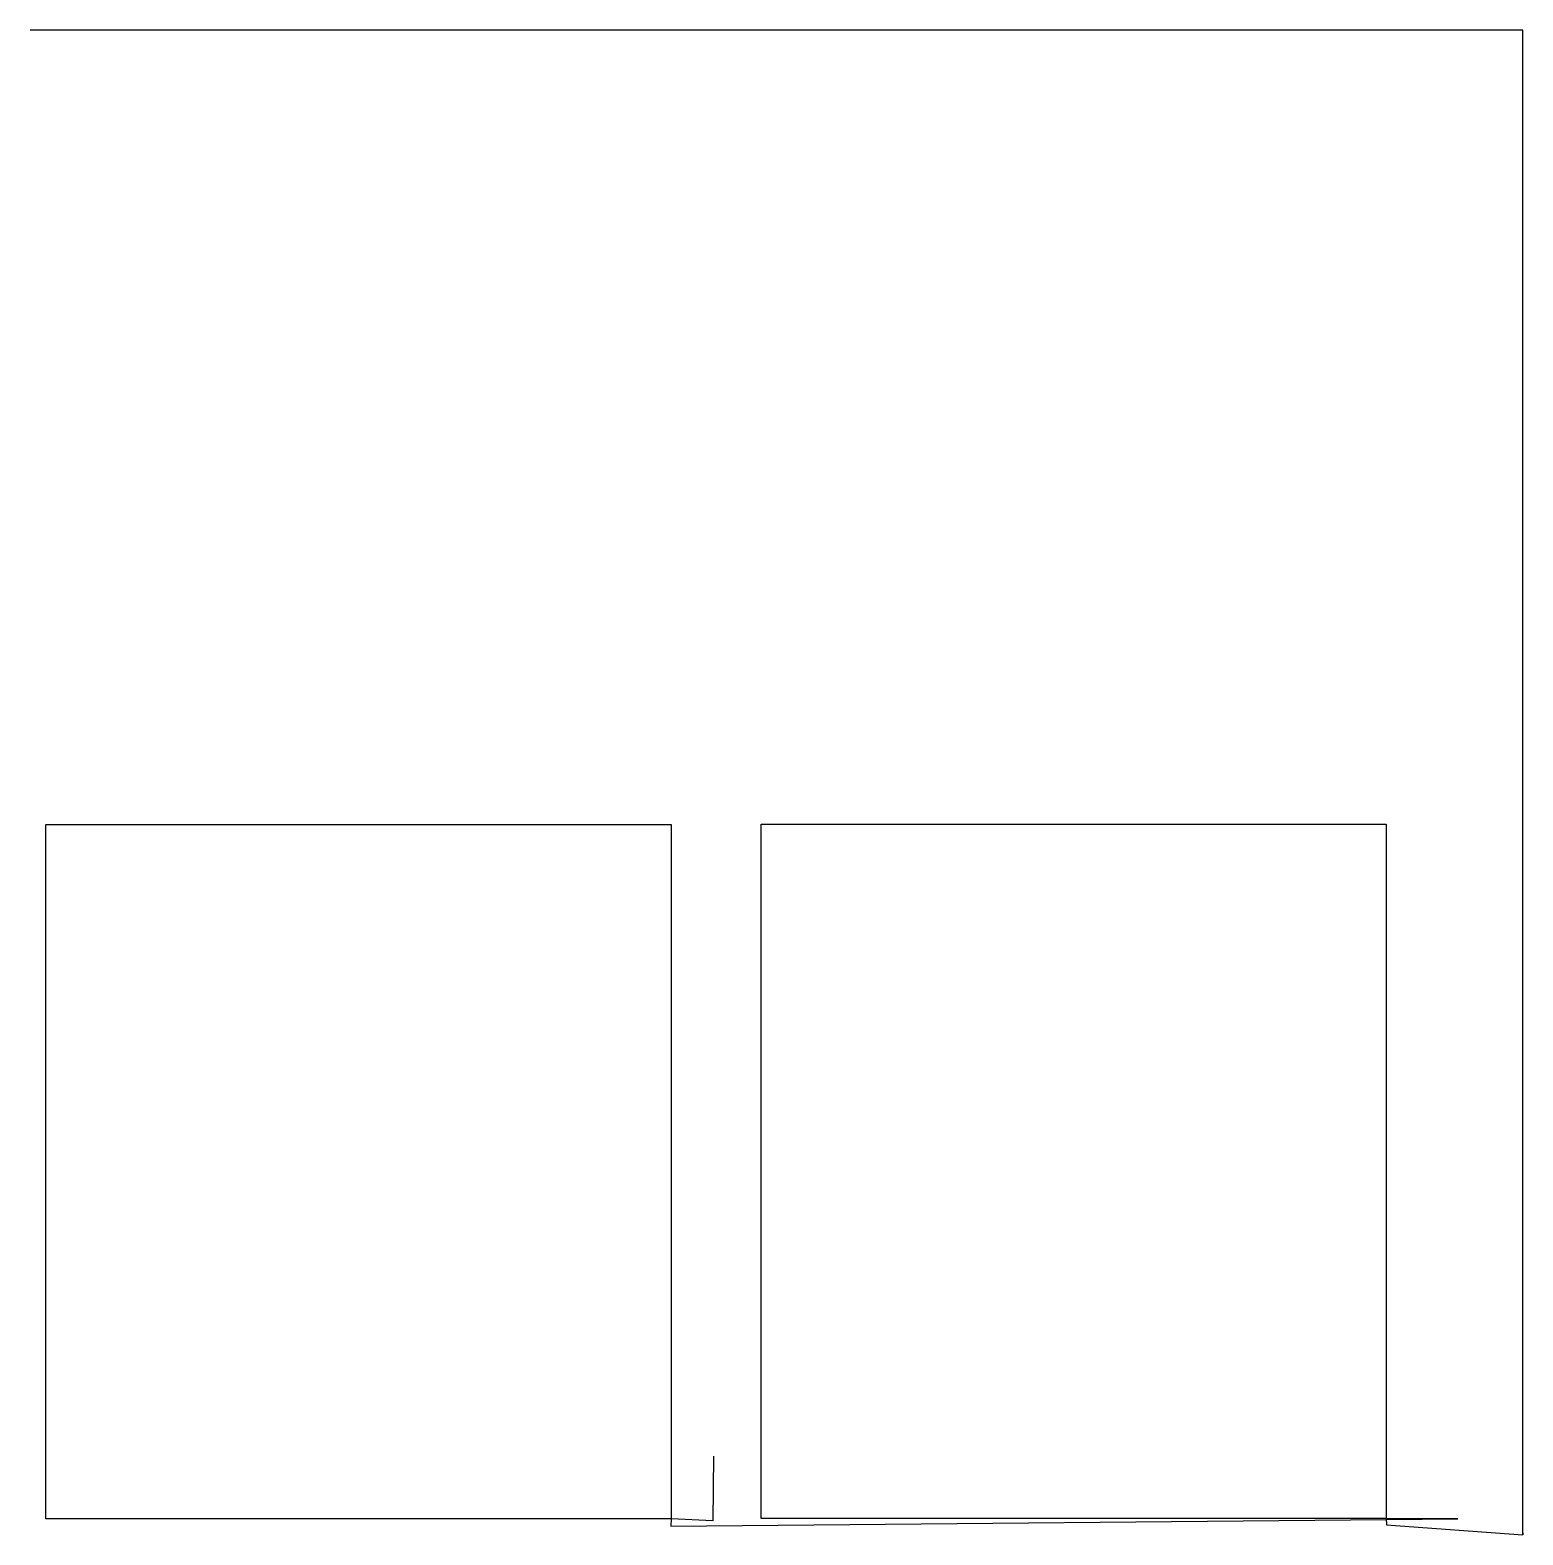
# Model space of a CAD drawing. Header units: metres. Extents: x 506 to 1259, y 0 to 758.
import ezdxf

# ---------------------------------------------------------------- set-up
doc = ezdxf.new("R2010")
doc.units = ezdxf.units.M

msp = doc.modelspace()

# ---------------------------------------------------------------- linework, layer by layer
at = {"layer": 'TOOL_0'}
for p, q in [((507.465, 758.42), (506.465, 758.42)), ((1258.754, 758.42), (507.465, 758.42)), ((1258.754, 1), (1258.754, 758.42)), ((514.472, 8.061), (514.472, 358.061)), ((514.472, 358.061), (829.472, 358.061)), ((829.472, 358.061), (829.472, 8.061)), ((874.925, 8.254), (874.925, 358.254)), ((874.925, 358.254), (1189.925, 358.254)), ((1189.925, 358.254), (1189.925, 8.254)), ((850.799, 39.728), (850.502, 7.1)), ((829.472, 8.061), (514.472, 8.061)), ((829.413, 4.418), (1225.912, 8.123)), ((829.472, 8.061), (829.413, 4.418)), ((850.502, 7.1), (829.472, 8.061)), ((1189.925, 8.254), (874.925, 8.254)), ((1225.912, 8.123), (1189.925, 8.254)), ((1189.925, 8.254), (1190.047, 5.096)), ((1190.047, 5.096), (1258.754, 0)), ((1258.754, 0), (1258.754, 1)), ((1258.754, 1), (1258.754, 0)), ((1258.754, 0), (1258.754, 1)), ((1258.754, 0), (1258.754, 0))]:
    msp.add_line(p, q, dxfattribs=at)

doc.saveas('drawing.dxf')
